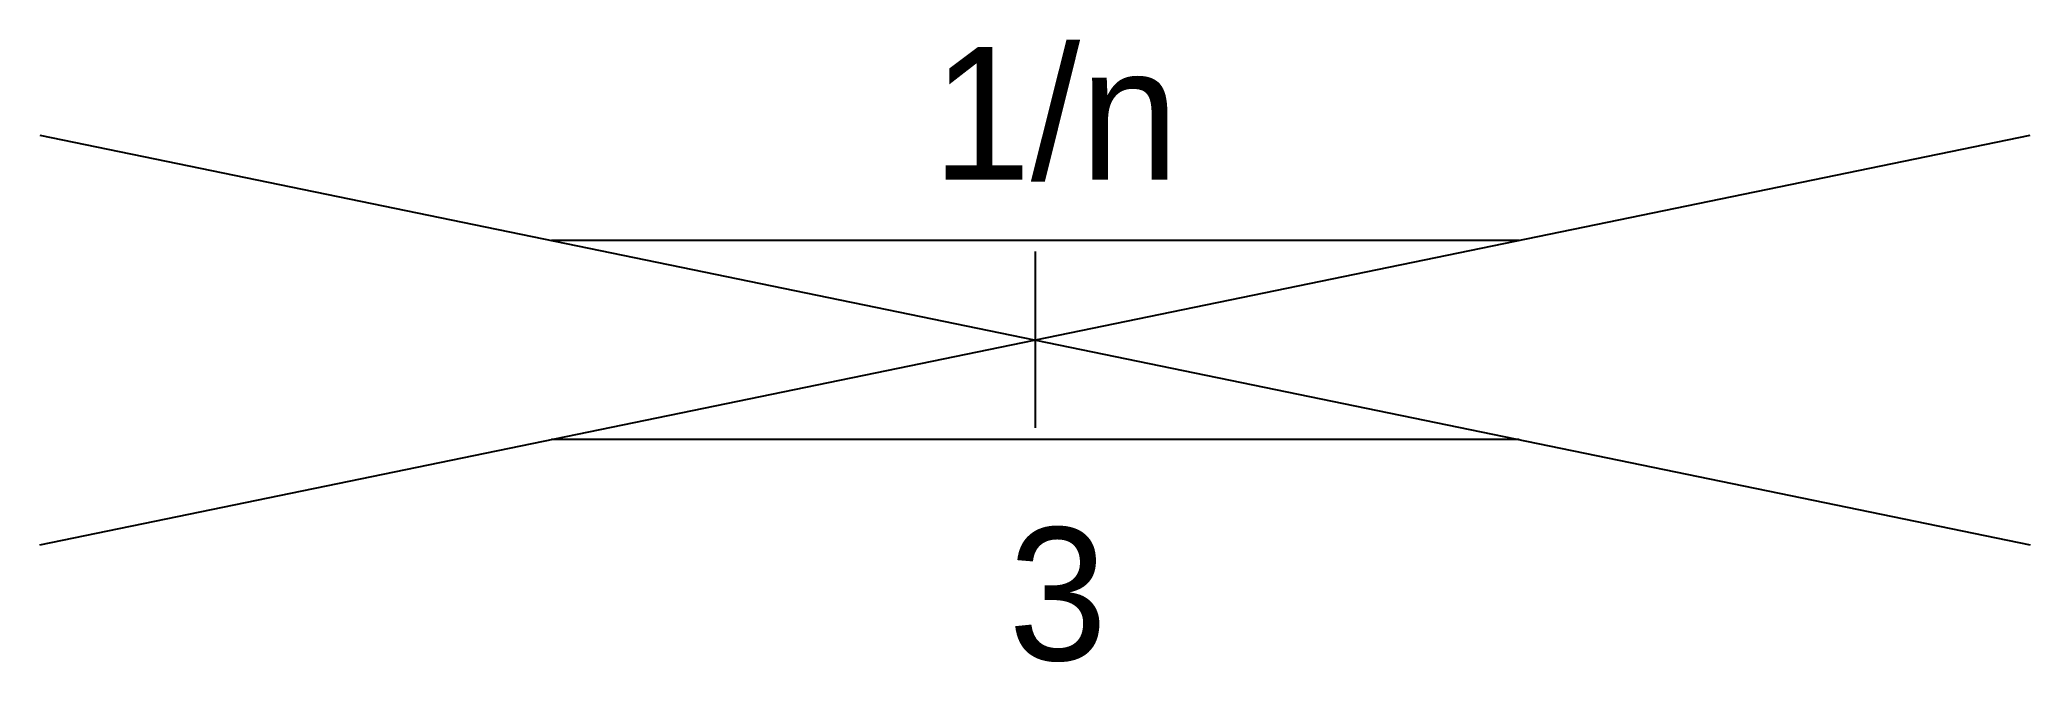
# Model space of a CAD drawing. Header units: metres. Extents: x 8.1 to 38, y 11.6 to 21.
import ezdxf

# ---------------------------------------------------------------- set-up
doc = ezdxf.new("R2010")
doc.units = ezdxf.units.M

msp = doc.modelspace()

# ---------------------------------------------------------------- linework, layer by layer
msp.add_line((23.05, 17.79), (23.05, 15.13))
for points in [[(8.05, 13.37), (38.05, 19.54)], [(8.05, 19.54), (38.05, 13.37)], [(15.76, 17.96), (30.35, 17.96)], [(15.76, 14.96), (30.35, 14.96)]]:
    msp.add_lwpolyline(points)

# ---------------------------------------------------------------- texts
for s, p in [('1/n', (21.5, 18.87)), ('3', (22.65, 11.63))]:
    msp.add_text(s, height=2).set_placement(p)

doc.saveas('drawing.dxf')
